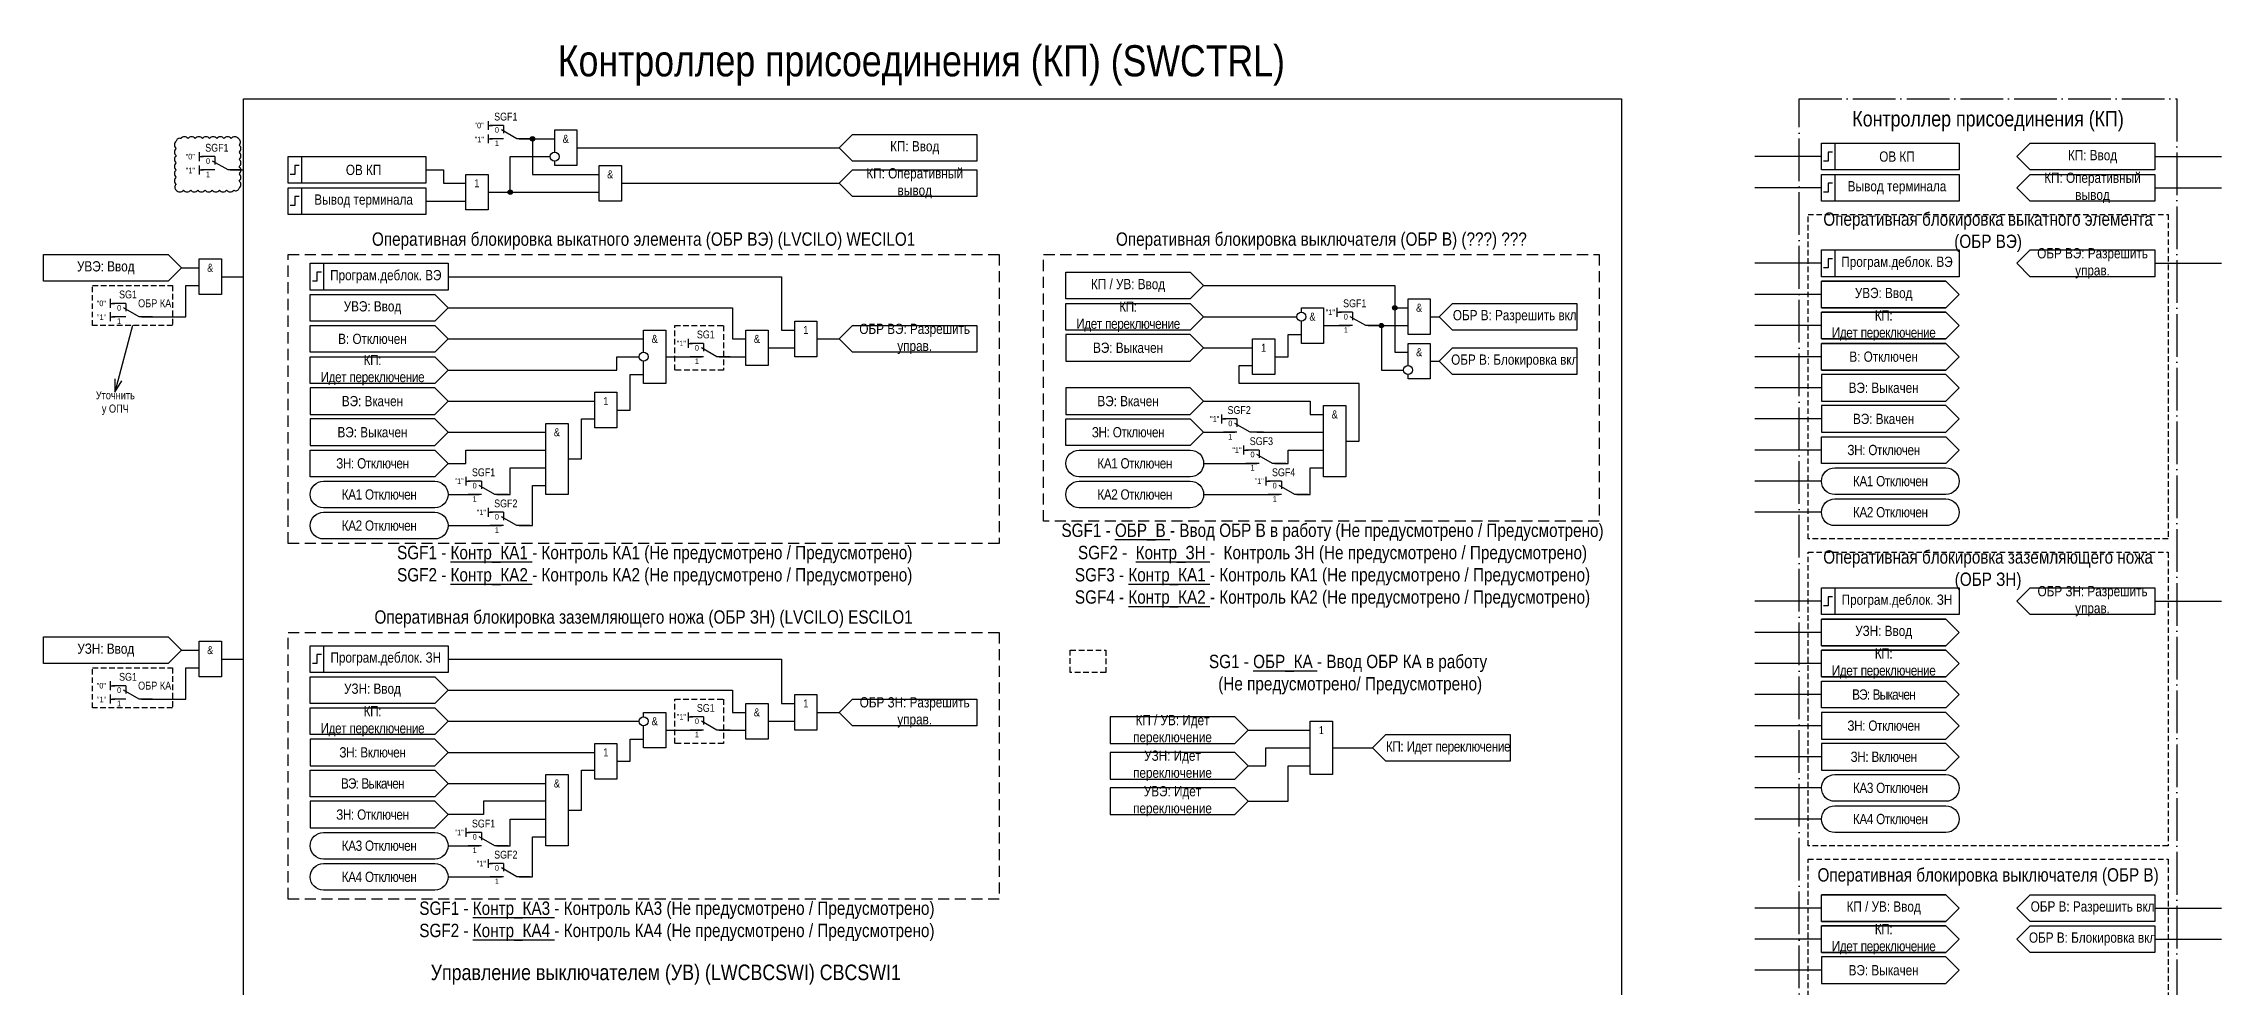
# Model space of a CAD drawing. Header units: millimetres. Extents: x -45 to 445, y -162 to 682.
# Drawn here: x -45 to 445, y 470.4 to 682.4 of the extents above; entities that cross this region are included whole.
import ezdxf
from ezdxf.enums import TextEntityAlignment as Align

# ---------------------------------------------------------------- set-up
doc = ezdxf.new("R2010")
doc.units = ezdxf.units.MM
for name, pattern in [('ACAD_ISO04W100', [30, 24, -3, 0, -3]), ('штриховая', [19.05, 12.7, -6.35]), ('штриховая2', [0.375, 0.25, -0.125])]:
    doc.linetypes.add(name, pattern=pattern)
doc.layers.add('TEXT', color=7, linetype='Continuous', lineweight=25)
doc.layers.add('Основная', color=7, linetype='Continuous')
doc.styles.add('2.5_Gost_RD', font='ARIALN.TTF', dxfattribs={"height": 2.5})
doc.styles.add('3.5_Gost_RD', font='ARIALN.TTF', dxfattribs={"height": 3.5})
doc.styles.add('Вывод', font='ARIALN.TTF', dxfattribs={"height": 2.5})
doc.styles.add('Компонент', font='ARIALN.TTF', dxfattribs={"height": 3.5})

# ---------------------------------------------------------------- blocks, each defined once
blk = doc.blocks.new('*U78')
at = {"layer": 'Основная', "color": 0}
blk.add_line((0, 0), (7, 4), dxfattribs=at)
at = {"layer": 'Основная', "ltscale": 0.35}
blk.add_line((6, 6), (6, 2.5), dxfattribs=at)
blk = doc.blocks.new('*U80')
at = {"layer": 'Основная', "color": 0}
for p, q in [((-3, 6), (-9, 6)), ((-3, 0), (-9, 0)), ((9, 0), (3, 0))]:
    blk.add_line(p, q, dxfattribs=at)
at = {"layer": 'Основная', "ltscale": 0.25, "xscale": -1}
blk.add_blockref('*U78', (3, 0), dxfattribs=at)
at = {"layer": 'Основная'}
for tag, height, style, p in [('ОУ', 3.5, 'Компонент', (-2, 10)), ('В1', 2.5, 'Вывод', (-14, 6)), ('В2', 2.5, 'Вывод', (-6, 4)), ('В3', 2.5, 'Вывод', (-6, -2))]:
    blk.add_attdef(tag, text='', height=height, dxfattribs=dict(at, style=style)).set_placement(p, align=Align.MIDDLE_CENTER)
blk = doc.blocks.new('Точка')
at = {"ltscale": 100}
h = blk.add_hatch(color=256, dxfattribs=at)
h.dxf.hatch_style = 1
edge = h.paths.add_edge_path()
edge.add_arc((0, 0), 0.5, 0, 360)
blk.add_circle((0, 0), 0.5, dxfattribs=at)
blk = doc.blocks.new('*U81')
at = {"layer": 'Основная', "color": 0}
for p, q in [((-3, 6), (-9, 6)), ((-3, 0), (-9, 0)), ((9, 0), (3, 0))]:
    blk.add_line(p, q, dxfattribs=at)
at = {"layer": 'Основная', "ltscale": 0.25, "xscale": -1}
blk.add_blockref('*U78', (3, 0), dxfattribs=at)
at = {"layer": 'Основная'}
for tag, height, style, p in [('ОУ', 3.5, 'Компонент', (-2, 10)), ('В1', 2.5, 'Вывод', (-6, 4)), ('В2', 2.5, 'Вывод', (-6, -2)), ('В3', 2.5, 'Вывод', (-6, -8))]:
    blk.add_attdef(tag, text='', height=height, dxfattribs=dict(at, style=style)).set_placement(p, align=Align.MIDDLE_CENTER)

msp = doc.modelspace()

# ---------------------------------------------------------------- linework, layer by layer
at = {"ltscale": 100}
for p, q in [((55, 665), (55, 663)), ((55, 664), (56, 664)), ((55, 662), (55, 660)), ((55, 661), (56, 661)), ((355, 657), (340, 657)), ((430, 657), (445, 657)), ((50, 651), (50, 651)), ((355, 650), (340, 650)), ((430, 650), (445, 650)), ((355, 633), (340, 633)), ((430, 633), (445, 633)), ((246, 623), (246, 621)), ((355, 626), (340, 626)), ((-25, 619), (-29, 604)), ((246, 622), (247, 622)), ((355, 619), (340, 619)), ((100, 616), (100, 614)), ((100, 615), (101, 615)), ((355, 612), (340, 612)), ((355, 605), (340, 605)), ((46, 602), (79, 602)), ((220, 599), (220, 597)), ((220, 598), (221, 598)), ((355, 598), (340, 598)), ((225, 592), (225, 590)), ((225, 591), (226, 591)), ((355, 591), (340, 591)), ((50, 585), (50, 583)), ((50, 584), (51, 584)), ((230, 585), (230, 583)), ((230, 584), (231, 584)), ((355, 584), (340, 584)), ((55, 578), (55, 576)), ((55, 577), (56, 577)), ((355, 577), (340, 577)), ((355, 557), (340, 557)), ((430, 557), (445, 557)), ((355, 550), (340, 550)), ((355, 543), (340, 543)), ((355, 536), (340, 536)), ((100, 532), (100, 530)), ((100, 531), (101, 531)), ((355, 529), (340, 529)), ((355, 522), (340, 522)), ((355, 515), (340, 515)), ((50, 506), (50, 504)), ((50, 505), (51, 505)), ((355, 508), (340, 508)), ((55, 499), (55, 497)), ((55, 498), (56, 498)), ((355, 488), (340, 488)), ((430, 488), (445, 488)), ((355, 481), (340, 481)), ((430, 481), (445, 481)), ((355, 474), (340, 474))]:
    msp.add_line(p, q, dxfattribs=at)
at = {"color": 6, "ltscale": 100}
for p, q in [((-10, 658), (-10, 656)), ((-10, 657), (-9, 657)), ((-10, 655), (-10, 653)), ((-10, 654), (-9, 654)), ((-30, 625), (-30, 623)), ((-30, 624), (-29, 624)), ((-30, 622), (-30, 620)), ((-30, 621), (-29, 621)), ((-30, 539), (-30, 537)), ((-30, 538), (-29, 538)), ((-30, 536), (-30, 534)), ((-30, 535), (-29, 535))]:
    msp.add_line(p, q, dxfattribs=at)
at = {"color": 3, "ltscale": 100}
msp.add_lwpolyline([(0, 670), (310, 670), (310, 0), (0, 0)], close=True, dxfattribs=at)
at = {"color": 251, "linetype": 'ACAD_ISO04W100', "lineweight": 30, "ltscale": 0.4, "true_color": 0x58595b}
msp.add_lwpolyline([(350, 670), (435, 670), (435, 107), (350, 107)], close=True, dxfattribs=at)
at = {"ltscale": 100}
for points in [[(70, 658), (70, 663), (75, 663), (75, 655), (70, 655), (70, 656)], [(134, 659), (137, 662), (165, 662), (165, 656), (137, 656), (134, 659)], [(55, 649), (60, 649), (60, 657), (69, 657)], [(62, 661), (70, 661)], [(62, 661), (65, 661), (65, 653), (80, 653)], [(75, 659), (134, 659)], [(399, 657), (402, 660), (430, 660), (430, 654), (402, 654), (399, 657)], [(41, 654), (45, 654), (45, 651), (50, 651)], [(134, 651), (137, 654), (165, 654), (165, 648), (137, 648), (134, 651)], [(399, 650), (402, 653), (430, 653), (430, 647), (402, 647), (399, 650)], [(41, 647), (50, 647)], [(55, 649), (80, 649)], [(85, 651), (134, 651)], [(399, 633), (402, 636), (430, 636), (430, 630), (402, 630), (399, 633)], [(46, 630), (121, 630), (121, 618), (124, 618)], [(185, 631), (213, 631), (216, 628), (213, 625), (185, 625), (185, 631)], [(216, 628), (259, 628), (259, 613), (262, 613)], [(216, 628), (259, 628), (259, 623), (262, 623)], [(15, 626), (43, 626), (46, 623), (43, 620), (15, 620), (15, 626)], [(46, 623), (110, 623), (110, 616), (113, 616)], [(185, 624), (213, 624), (216, 621), (213, 618), (185, 618), (185, 624)], [(238, 622), (238, 623), (243, 623), (243, 615), (238, 615), (238, 620)], [(300, 618), (272, 618), (269, 621), (272, 624), (300, 624), (300, 618), (272, 618), (269, 621), (272, 624), (300, 624)], [(15, 619), (43, 619), (46, 616), (43, 613), (15, 613), (15, 619)], [(90, 613), (90, 618), (95, 618), (95, 606), (90, 606), (90, 611)], [(165, 613), (137, 613), (134, 616), (137, 619), (165, 619), (165, 613), (137, 613), (134, 616), (137, 619), (165, 619)], [(216, 621), (237, 621)], [(243, 619), (249, 619)], [(253, 619), (256, 619), (256, 609), (261, 609)], [(253, 619), (262, 619)], [(267, 621), (269, 621)], [(46, 616), (90, 616)], [(118, 614), (124, 614)], [(129, 616), (134, 616)], [(216, 614), (227, 614)], [(232, 612), (235, 612), (235, 617), (238, 617)], [(262, 610), (262, 615), (267, 615), (267, 607), (262, 607), (262, 608)], [(300, 608), (272, 608), (269, 611), (272, 614), (300, 614), (300, 608), (272, 608), (269, 611), (272, 614), (300, 614)], [(15, 612), (43, 612), (46, 609), (43, 606), (15, 606), (15, 612)], [(46, 609), (84, 609), (84, 612), (89, 612)], [(84, 600), (87, 600), (87, 608), (90, 608)], [(95, 612), (103, 612)], [(107, 612), (113, 612)], [(248, 593), (251, 593), (251, 606), (224, 606), (224, 610), (227, 610)], [(267, 611), (269, 611)], [(-29, 607), (-29, 604), (-27.36, 606.56)], [(73, 589), (76, 589), (76, 598), (79, 598)], [(185, 598), (213, 598), (216, 595), (213, 592), (185, 592), (185, 598)], [(216, 602), (240, 602), (240, 599), (243, 599)], [(46, 595), (68, 595)], [(216, 595), (223, 595)], [(228, 595), (243, 595)], [(355, 594), (383, 594), (386, 591), (383, 588), (355, 588), (355, 594)], [(15, 591), (43, 591), (46, 588), (43, 585), (15, 585), (15, 591)], [(46, 588), (50, 588), (50, 591), (68, 591)], [(232, 588), (235, 588), (235, 591), (243, 591)], [(57, 581), (60, 581), (60, 587), (68, 587)], [(216, 588), (228, 588)], [(237, 581), (240, 581), (240, 587), (243, 587)], [(46, 581), (53, 581)], [(62, 574), (65, 574), (65, 583), (68, 583)], [(216, 581), (233, 581)], [(46, 574), (58, 574)], [(399, 557), (402, 560), (430, 560), (430, 554), (402, 554), (399, 557)], [(46, 544), (121, 544), (121, 534), (124, 534)], [(15, 540), (43, 540), (46, 537), (43, 534), (15, 534), (15, 540)], [(355, 539), (383, 539), (386, 536), (383, 533), (355, 533), (355, 539)], [(46, 537), (110, 537), (110, 532), (113, 532)], [(165, 529), (137, 529), (134, 532), (137, 535), (165, 535), (165, 529), (137, 529), (134, 532), (137, 535), (165, 535)], [(15, 533), (43, 533), (46, 530), (43, 527), (15, 527), (15, 533)], [(46, 530), (89, 530)], [(90, 531), (90, 532), (95, 532), (95, 524), (90, 524), (90, 529)], [(118, 530), (124, 530)], [(129, 532), (134, 532)], [(84, 521), (87, 521), (87, 526), (90, 526)], [(95, 528), (103, 528)], [(107, 528), (113, 528)], [(226, 528), (240, 528)], [(285, 521), (257, 521), (254, 524), (257, 527), (285, 527), (285, 521), (257, 521), (254, 524), (257, 527), (285, 527)], [(46, 523), (79, 523)], [(226, 520), (230, 520), (230, 524), (240, 524)], [(226, 512), (235, 512), (235, 520), (240, 520)], [(245, 524), (254, 524)], [(15, 519), (43, 519), (46, 516), (43, 513), (15, 513), (15, 519)], [(46, 516), (68, 516)], [(73, 510), (76, 510), (76, 519), (79, 519)], [(68, 512), (54, 512), (54, 509), (46, 509)], [(57, 502), (60, 502), (60, 508), (68, 508)], [(46, 502), (53, 502)], [(62, 495), (65, 495), (65, 504), (68, 504)], [(46, 495), (58, 495)], [(399, 488), (402, 491), (430, 491), (430, 485), (402, 485), (399, 488)], [(399, 481), (402, 484), (430, 484), (430, 478), (402, 478), (399, 481)]]:
    msp.add_lwpolyline(points, dxfattribs=at)
at = {"color": 3}
msp.add_lwpolyline([(-15.14, 649.47, 0.520567), (-13.52, 649.47, 0.520567), (-11.9, 649.47, 0.520567), (-10.28, 649.47, 0.520567), (-8.67, 649.47, 0.520567), (-7.05, 649.47, 0.520567), (-5.43, 649.47, 0.520567), (-3.81, 649.47, 0.520567), (-2.19, 649.47, 0.520567), (-1, 649.9, 0.520567), (-1, 651.51, 0.520567), (-1, 653.13, 0.520567), (-1, 654.75, 0.520567), (-1, 656.37, 0.520567), (-1, 657.99, 0.520567), (-1, 659.6, 0.520567), (-1.17, 661.05, 0.520567), (-2.79, 661.05, 0.520567), (-4.41, 661.05, 0.520567), (-6.03, 661.05, 0.520567), (-7.64, 661.05, 0.520567), (-9.26, 661.05, 0.520567), (-10.88, 661.05, 0.520567), (-12.5, 661.05, 0.520567), (-14.12, 661.05, 0.520567), (-15.14, 660.46, 0.520567), (-15.14, 658.84, 0.520567), (-15.14, 657.22, 0.520567), (-15.14, 655.6, 0.520567), (-15.14, 653.98, 0.520567), (-15.14, 652.37, 0.520567), (-15.14, 650.75, 0.520567)], format="xyb", close=True, dxfattribs=at)
at = {"ltscale": 100}
for points in [[(10, 657), (41, 657), (41, 651), (10, 651)], [(10, 657), (13, 657), (13, 651), (10, 651)], [(355, 660), (386, 660), (386, 654), (355, 654)], [(355, 660), (358, 660), (358, 654), (355, 654)], [(50, 653), (55, 653), (55, 645), (50, 645)], [(80, 655), (85, 655), (85, 647), (80, 647)], [(355, 653), (386, 653), (386, 647), (355, 647)], [(355, 653), (358, 653), (358, 647), (355, 647)], [(10, 650), (41, 650), (41, 644), (10, 644)], [(10, 650), (13, 650), (13, 644), (10, 644)], [(15, 633), (46, 633), (46, 627), (15, 627)], [(15, 633), (18, 633), (18, 627), (15, 627)], [(355, 636), (386, 636), (386, 630), (355, 630)], [(355, 636), (358, 636), (358, 630), (355, 630)], [(262, 625), (267, 625), (267, 617), (262, 617)], [(113, 618), (118, 618), (118, 610), (113, 610)], [(124, 620), (129, 620), (129, 612), (124, 612)], [(185, 617), (185, 611), (213, 611), (216, 614), (213, 617)], [(227, 616), (232, 616), (232, 608), (227, 608)], [(355, 608), (355, 602), (383, 602), (386, 605), (383, 608)], [(15, 605), (15, 599), (43, 599), (46, 602), (43, 605)], [(79, 604), (84, 604), (84, 596), (79, 596)], [(185, 605), (185, 599), (213, 599), (216, 602), (213, 605)], [(15, 598), (15, 592), (43, 592), (46, 595), (43, 598)], [(243, 601), (248, 601), (248, 585), (243, 585)], [(355, 601), (355, 595), (383, 595), (386, 598), (383, 601)], [(68, 597), (73, 597), (73, 581), (68, 581)], [(355, 560), (386, 560), (386, 554), (355, 554)], [(355, 560), (358, 560), (358, 554), (355, 554)], [(15, 547), (46, 547), (46, 541), (15, 541)], [(15, 547), (18, 547), (18, 541), (15, 541)], [(124, 536), (129, 536), (129, 528), (124, 528)], [(113, 534), (118, 534), (118, 526), (113, 526)], [(195, 531), (195, 525), (223, 525), (226, 528), (223, 531)], [(240, 530), (245, 530), (245, 518), (240, 518)], [(355, 532), (355, 526), (383, 526), (386, 529), (383, 532)], [(15, 526), (15, 520), (43, 520), (46, 523), (43, 526)], [(79, 525), (84, 525), (84, 517), (79, 517)], [(355, 525), (355, 519), (383, 519), (386, 522), (383, 525)], [(195, 523), (195, 517), (223, 517), (226, 520), (223, 523)], [(68, 518), (73, 518), (73, 502), (68, 502)], [(195, 515), (195, 509), (223, 509), (226, 512), (223, 515)], [(15, 512), (15, 506), (43, 506), (46, 509), (43, 512)], [(355, 477), (355, 471), (383, 471), (386, 474), (383, 477)]]:
    msp.add_lwpolyline(points, close=True, dxfattribs=at)
at = {"lineweight": 30, "ltscale": 100}
for points in [[(357.5, 658), (356.5, 658), (356.5, 656), (355.5, 656)], [(12.5, 655), (11.5, 655), (11.5, 653), (10.5, 653)], [(12.5, 648), (11.5, 648), (11.5, 646), (10.5, 646)], [(357.5, 651), (356.5, 651), (356.5, 649), (355.5, 649)], [(357.5, 634), (356.5, 634), (356.5, 632), (355.5, 632)], [(17.5, 631), (16.5, 631), (16.5, 629), (15.5, 629)], [(357.5, 558), (356.5, 558), (356.5, 556), (355.5, 556)], [(17.5, 545), (16.5, 545), (16.5, 543), (15.5, 543)]]:
    msp.add_lwpolyline(points, dxfattribs=at)
at = {"color": 6, "ltscale": 100}
for points in [[(-3, 654), (0, 654)], [(-45, 635), (-17, 635), (-14, 632), (-17, 629), (-45, 629), (-45, 635)], [(-23, 621), (-13, 621), (-13, 628), (-10, 628)], [(-14, 632), (-10, 632)], [(-5, 630), (0, 630)], [(-45, 549), (-17, 549), (-14, 546), (-17, 543), (-45, 543), (-45, 549)], [(-14, 546), (-10, 546)], [(-5, 544), (0, 544)], [(-23, 535), (-13, 535), (-13, 542), (-10, 542)]]:
    msp.add_lwpolyline(points, dxfattribs=at)
at = {"linetype": 'штриховая2', "ltscale": 5}
for points in [[(352, 644), (433, 644), (433, 571), (352, 571)], [(352, 568), (433, 568), (433, 502), (352, 502)], [(352, 499), (433, 499), (433, 440), (352, 440)]]:
    msp.add_lwpolyline(points, close=True, dxfattribs=at)
at = {"color": 6, "ltscale": 100}
for points in [[(-10, 634), (-5, 634), (-5, 626), (-10, 626)], [(-10, 548), (-5, 548), (-5, 540), (-10, 540)]]:
    msp.add_lwpolyline(points, close=True, dxfattribs=at)
at = {"linetype": 'штриховая2', "ltscale": 10}
for points in [[(10, 635), (170, 635), (170, 570), (10, 570)], [(10, 550), (170, 550), (170, 490), (10, 490)]]:
    msp.add_lwpolyline(points, close=True, dxfattribs=at)
at = {"color": 3, "linetype": 'штриховая2', "ltscale": 10}
msp.add_lwpolyline([(180, 635), (305, 635), (305, 575), (180, 575)], close=True, dxfattribs=at)
at = {"color": 3, "ltscale": 100}
msp.add_lwpolyline([(367, 636), (369, 636)], dxfattribs=at)
at = {"color": 2, "linetype": 'штриховая2', "ltscale": 5}
for points in [[(-34, 628), (-16, 628), (-16, 619), (-34, 619)], [(-34, 542), (-16, 542), (-16, 533), (-34, 533)]]:
    msp.add_lwpolyline(points, close=True, dxfattribs=at)
at = {"linetype": 'штриховая', "ltscale": 0.1}
for points in [[(97, 619), (108, 619), (108, 609), (97, 609)], [(186, 546), (194, 546), (194, 541), (186, 541)], [(97, 535), (108, 535), (108, 525), (97, 525)]]:
    msp.add_lwpolyline(points, close=True, dxfattribs=at)
at = {"ltscale": 100}
for points in [[(188, 585, -1), (188, 591), (213, 591, -1), (213, 585)], [(18, 578, -1), (18, 584), (43, 584, -1), (43, 578)], [(188, 578, -1), (188, 584), (213, 584, -1), (213, 578)], [(358, 581, -1), (358, 587), (383, 587, -1), (383, 581)], [(358, 574, -1), (358, 580), (383, 580, -1), (383, 574)], [(18, 571, -1), (18, 577), (43, 577, -1), (43, 571)], [(358, 512, -1), (358, 518), (383, 518, -1), (383, 512)], [(358, 505, -1), (358, 511), (383, 511, -1), (383, 505)], [(18, 499, -1), (18, 505), (43, 505, -1), (43, 499)], [(18, 492, -1), (18, 498), (43, 498, -1), (43, 492)]]:
    msp.add_lwpolyline(points, format="xyb", close=True, dxfattribs=at)
msp.add_circle((70, 657), 1)
for centre in [(238, 621), (90, 612), (262, 609), (90, 530)]:
    msp.add_circle(centre, 1, dxfattribs=at)
at = {"layer": 'TEXT', "ltscale": 100}
for points in [[(355, 623), (383, 623), (386, 626), (383, 629), (355, 629), (383, 629), (386, 626), (383, 623), (355, 623), (355, 629)], [(355, 616), (383, 616), (386, 619), (383, 622), (355, 622), (383, 622), (386, 619), (383, 616), (355, 616), (355, 622)], [(355, 609), (383, 609), (386, 612), (383, 615), (355, 615), (383, 615), (386, 612), (383, 609), (355, 609), (355, 615)], [(355, 547), (383, 547), (386, 550), (383, 553), (355, 553), (383, 553), (386, 550), (383, 547), (355, 547), (355, 553)], [(355, 540), (383, 540), (386, 543), (383, 546), (355, 546), (383, 546), (386, 543), (383, 540), (355, 540), (355, 546)], [(355, 485), (383, 485), (386, 488), (383, 491), (355, 491), (383, 491), (386, 488), (383, 485), (355, 485), (355, 491)], [(355, 478), (383, 478), (386, 481), (383, 484), (355, 484), (383, 484), (386, 481), (383, 478), (355, 478), (355, 484)]]:
    msp.add_lwpolyline(points, dxfattribs=at)

# ---------------------------------------------------------------- block references
at = {"ltscale": 100}
for p in [(65, 661), (60, 649), (259, 623), (256, 619)]:
    msp.add_blockref('Точка', p, dxfattribs=at)
at = {"layer": 'Основная', "ltscale": 0.25, "xscale": 0.5, "yscale": 0.5, "zscale": 0.5}
msp.add_blockref('*U80', (60, 661), dxfattribs=at).add_auto_attribs({'ОУ': 'SGF1', 'В1': '"0"', 'В2': '0', 'В3': '1'})
at = {"layer": 'Основная', "color": 6, "ltscale": 0.25, "xscale": 0.5, "yscale": 0.5, "zscale": 0.5}
for p, values in [((-5, 654), {'ОУ': 'SGF1', 'В1': '"0"', 'В2': '0', 'В3': '1'}), ((-25, 621), {'ОУ': 'SG1', 'В1': '"0"', 'В2': '0', 'В3': '1'}), ((-25, 535), {'ОУ': 'SG1', 'В1': '"0"', 'В2': '0', 'В3': '1'})]:
    msp.add_blockref('*U80', p, dxfattribs=at).add_auto_attribs(values)
at = {"layer": 'Основная', "ltscale": 0.25}
ref = msp.add_blockref('*U81', (251, 619), dxfattribs=dict(at, xscale=0.5, yscale=0.5, zscale=0.5))
ref.add_attrib('ОУ', 'SGF1', dxfattribs={"height": 1.75, "style": 'Компонент'}).set_placement((250, 624), align=Align.MIDDLE_CENTER)
ref.add_attrib('В1', '0', dxfattribs={"height": 1.25, "style": 'Вывод'}).set_placement((248, 621), align=Align.MIDDLE_CENTER)
ref.add_attrib('В2', '1', dxfattribs={"height": 1.25, "style": 'Вывод'}).set_placement((248, 618), align=Align.MIDDLE_CENTER)
ref = msp.add_blockref('*U81', (105, 612), dxfattribs=dict(at, xscale=0.5, yscale=0.5, zscale=0.5))
ref.add_attrib('ОУ', 'SG1', dxfattribs={"height": 1.75, "style": 'Компонент'}).set_placement((104, 617), align=Align.MIDDLE_CENTER)
ref.add_attrib('В1', '0', dxfattribs={"height": 1.25, "style": 'Вывод'}).set_placement((102, 614), align=Align.MIDDLE_CENTER)
ref.add_attrib('В2', '1', dxfattribs={"height": 1.25, "style": 'Вывод'}).set_placement((102, 611), align=Align.MIDDLE_CENTER)
ref = msp.add_blockref('*U81', (225, 595), dxfattribs=dict(at, xscale=0.5, yscale=0.5, zscale=0.5))
ref.add_attrib('ОУ', 'SGF2', dxfattribs={"height": 1.75, "style": 'Компонент'}).set_placement((224, 600), align=Align.MIDDLE_CENTER)
ref.add_attrib('В1', '0', dxfattribs={"height": 1.25, "style": 'Вывод'}).set_placement((222, 597), align=Align.MIDDLE_CENTER)
ref.add_attrib('В2', '1', dxfattribs={"height": 1.25, "style": 'Вывод'}).set_placement((222, 594), align=Align.MIDDLE_CENTER)
ref = msp.add_blockref('*U81', (230, 588), dxfattribs=dict(at, xscale=0.5, yscale=0.5, zscale=0.5))
ref.add_attrib('ОУ', 'SGF3', dxfattribs={"height": 1.75, "style": 'Компонент'}).set_placement((229, 593), align=Align.MIDDLE_CENTER)
ref.add_attrib('В1', '0', dxfattribs={"height": 1.25, "style": 'Вывод'}).set_placement((227, 590), align=Align.MIDDLE_CENTER)
ref.add_attrib('В2', '1', dxfattribs={"height": 1.25, "style": 'Вывод'}).set_placement((227, 587), align=Align.MIDDLE_CENTER)
ref = msp.add_blockref('*U81', (55, 581), dxfattribs=dict(at, xscale=0.5, yscale=0.5, zscale=0.5))
ref.add_attrib('ОУ', 'SGF1', dxfattribs={"height": 1.75, "style": 'Компонент'}).set_placement((54, 586), align=Align.MIDDLE_CENTER)
ref.add_attrib('В1', '0', dxfattribs={"height": 1.25, "style": 'Вывод'}).set_placement((52, 583), align=Align.MIDDLE_CENTER)
ref.add_attrib('В2', '1', dxfattribs={"height": 1.25, "style": 'Вывод'}).set_placement((52, 580), align=Align.MIDDLE_CENTER)
ref = msp.add_blockref('*U81', (235, 581), dxfattribs=dict(at, xscale=0.5, yscale=0.5, zscale=0.5))
ref.add_attrib('ОУ', 'SGF4', dxfattribs={"height": 1.75, "style": 'Компонент'}).set_placement((234, 586), align=Align.MIDDLE_CENTER)
ref.add_attrib('В1', '0', dxfattribs={"height": 1.25, "style": 'Вывод'}).set_placement((232, 583), align=Align.MIDDLE_CENTER)
ref.add_attrib('В2', '1', dxfattribs={"height": 1.25, "style": 'Вывод'}).set_placement((232, 580), align=Align.MIDDLE_CENTER)
ref = msp.add_blockref('*U81', (60, 574), dxfattribs=dict(at, xscale=0.5, yscale=0.5, zscale=0.5))
ref.add_attrib('ОУ', 'SGF2', dxfattribs={"height": 1.75, "style": 'Компонент'}).set_placement((59, 579), align=Align.MIDDLE_CENTER)
ref.add_attrib('В1', '0', dxfattribs={"height": 1.25, "style": 'Вывод'}).set_placement((57, 576), align=Align.MIDDLE_CENTER)
ref.add_attrib('В2', '1', dxfattribs={"height": 1.25, "style": 'Вывод'}).set_placement((57, 573), align=Align.MIDDLE_CENTER)
ref = msp.add_blockref('*U81', (105, 528), dxfattribs=dict(at, xscale=0.5, yscale=0.5, zscale=0.5))
ref.add_attrib('ОУ', 'SG1', dxfattribs={"height": 1.75, "style": 'Компонент'}).set_placement((104, 533), align=Align.MIDDLE_CENTER)
ref.add_attrib('В1', '0', dxfattribs={"height": 1.25, "style": 'Вывод'}).set_placement((102, 530), align=Align.MIDDLE_CENTER)
ref.add_attrib('В2', '1', dxfattribs={"height": 1.25, "style": 'Вывод'}).set_placement((102, 527), align=Align.MIDDLE_CENTER)
ref = msp.add_blockref('*U81', (55, 502), dxfattribs=dict(at, xscale=0.5, yscale=0.5, zscale=0.5))
ref.add_attrib('ОУ', 'SGF1', dxfattribs={"height": 1.75, "style": 'Компонент'}).set_placement((54, 507), align=Align.MIDDLE_CENTER)
ref.add_attrib('В1', '0', dxfattribs={"height": 1.25, "style": 'Вывод'}).set_placement((52, 504), align=Align.MIDDLE_CENTER)
ref.add_attrib('В2', '1', dxfattribs={"height": 1.25, "style": 'Вывод'}).set_placement((52, 501), align=Align.MIDDLE_CENTER)
ref = msp.add_blockref('*U81', (60, 495), dxfattribs=dict(at, xscale=0.5, yscale=0.5, zscale=0.5))
ref.add_attrib('ОУ', 'SGF2', dxfattribs={"height": 1.75, "style": 'Компонент'}).set_placement((59, 500), align=Align.MIDDLE_CENTER)
ref.add_attrib('В1', '0', dxfattribs={"height": 1.25, "style": 'Вывод'}).set_placement((57, 497), align=Align.MIDDLE_CENTER)
ref.add_attrib('В2', '1', dxfattribs={"height": 1.25, "style": 'Вывод'}).set_placement((57, 494), align=Align.MIDDLE_CENTER)

# ---------------------------------------------------------------- texts
at = {"color": 30, "ltscale": 100, "attachment_point": 5}
for s, insert, char_height, width, style in [('{\\C3;Контроллер присоединения (КП) (SWCTRL)}', (152.5, 677.5), 7, 305, '3.5_Gost_RD'), ('Контроллер присоединения (КП)', (392.5, 665), 3.5, 85, '3.5_Gost_RD'), ('Оперативная блокировка выкатного элемента (ОБР ВЭ)', (392.5, 640), 3, 81, '3.5_Gost_RD'), ('ОБР КА', (-20, 624), 1.8, 8, '2.5_Gost_RD'), ('SGF1 - {\\LОБР_В} - Ввод ОБР В в работу (Не предусмотрено / Предусмотрено)\\PSGF2 -  {\\LКонтр_ЗН} -  Контроль ЗН (Не предусмотрено / Предусмотрено)\\PSGF3 - {\\LКонтр_КА1} - Контроль КА1 (Не предусмотрено / Предусмотрено)\\PSGF4 - {\\LКонтр_КА2} - Контроль КА2 (Не предусмотрено / Предусмотрено)', (245, 565), 3, 130, '3.5_Gost_RD'), ('SGF1 - {\\LКонтр_КА1} - Контроль КА1 (Не предусмотрено / Предусмотрено)\\PSGF2 - {\\LКонтр_КА2} - Контроль КА2 (Не предусмотрено / Предусмотрено)', (92.5, 565), 3, 155, '3.5_Gost_RD'), ('Оперативная блокировка заземляющего ножа (ОБР ЗН)', (392.5, 564), 3, 81, '3.5_Gost_RD'), ('SG1 - {\\LОБР_КА} - Ввод ОБР КА в работу \\P^I(Не предусмотрено/ Предусмотрено)', (248.5, 540.5), 3, 123, '3.5_Gost_RD'), ('ОБР КА', (-20, 538), 1.8, 8, '2.5_Gost_RD'), ('Оперативная блокировка выключателя (ОБР В)', (392.5, 495), 3, 81, '3.5_Gost_RD'), ('SGF1 - {\\LКонтр_КА3} - Контроль КА3 (Не предусмотрено / Предусмотрено)\\PSGF2 - {\\LКонтр_КА4} - Контроль КА4 (Не предусмотрено / Предусмотрено)', (97.5, 485), 3, 165, '3.5_Gost_RD'), ('Управление выключателем (УВ) (LWCBCSWI) {\\C6;CBCSWI1}', (95, 473), 3.5, 170, '3.5_Gost_RD')]:
    msp.add_mtext(s, dxfattribs=dict(at, insert=insert, char_height=char_height, width=width, style=style))
at = {"ltscale": 100, "attachment_point": 5, "style": '2.5_Gost_RD'}
for s, insert, char_height, width in [('&', (72.5, 661), 1.8, 5), ('КП: Ввод', (151, 659), 2.3, 28), ('КП: Ввод', (416, 657), 2.3, 28), ('1', (52.5, 651), 1.8, 5), ('&', (82.5, 653), 1.8, 5), ('КП: Оперативный вывод', (151, 651), 2.3, 28), ('КП: Оперативный вывод', (416, 650), 2.3, 28), ('ОБР ВЭ: Разрешить управ.', (416, 633), 2.3, 28), ('КП / УВ: Ввод', (199, 628), 2.3, 28), ('УВЭ: Ввод', (29, 623), 2.3, 28), ('{\\T0.95;КП: \\PИдет переключение}', (199, 621), 2.3, 28), ('&', (264.5, 623), 1.8, 5), ('ОБР В: Разрешить вкл', (286, 621), 2.3, 28), ('1', (126.5, 618), 1.8, 5), ('ОБР ВЭ: Разрешить управ.', (151, 616), 2.3, 28), ('&', (240.5, 621), 1.8, 5), ('&', (92.5, 616), 1.8, 5), ('&', (115.5, 616), 1.8, 5), ('ВЭ: Выкачен', (199, 614), 2.3, 28), ('1', (229.5, 614), 1.8, 5), ('&', (264.5, 613), 1.8, 5), ('ОБР В: Блокировка вкл', (286, 611), 2.3, 28), ('ВЭ: Вкачен', (29, 602), 2.3, 28), ('1', (81.5, 602), 1.8, 5), ('ВЭ: Вкачен', (199, 602), 2.3, 28), ('ВЭ: Выкачен', (369, 605), 2.3, 28), ('&', (245.5, 599), 1.8, 5), ('ВЭ: Вкачен', (369, 598), 2.3, 28), ('ВЭ: Выкачен', (29, 595), 2.3, 28), ('&', (70.5, 595), 1.8, 5), ('{\\T0.95;ЗН: Отключен}', (199, 595), 2.3, 28), ('{\\T0.95;КА1 Отключен}', (200.5, 588), 2.3, 31), ('{\\T0.95;КА2 Отключен}', (200.5, 581), 2.3, 31), ('ОБР ЗН: Разрешить управ.', (416, 557), 2.3, 28), ('1', (126.5, 534), 1.8, 5), ('ОБР ЗН: Разрешить управ.', (151, 532), 2.3, 28), ('&', (92.5, 530), 1.8, 5), ('&', (115.5, 532), 1.8, 5), ('КП / УВ: Идет переключение', (209, 528), 2.3, 28), ('1', (242.5, 528), 1.8, 5), ('{\\T0.95;КП: Идет переключение}', (271, 524), 2.3, 28), ('1', (81.5, 523), 1.8, 5), ('УЗН: Идет переключение', (209, 520), 2.3, 28), ('&', (70.5, 516), 1.8, 5), ('УВЭ: Идет переключение', (209, 512), 2.3, 28)]:
    msp.add_mtext(s, dxfattribs=dict(at, insert=insert, char_height=char_height, width=width))
at = {"ltscale": 100, "insert": (52, 661.5), "char_height": 1.25, "attachment_point": 1, "style": '3.5_Gost_RD'}
msp.add_mtext_dynamic_manual_height_columns('"1"', width=2, gutter_width=17.5, heights=[0], dxfattribs=at)
at = {"color": 0, "ltscale": 100, "char_height": 2.3, "attachment_point": 5, "style": '2.5_Gost_RD'}
for s, insert, width in [('{\\C256;ОВ КП}', (372, 657), 28), ('{\\C256;ОВ КП}', (27, 654), 28), ('{\\C256;Вывод терминала}', (27, 647), 28), ('{\\C256;Вывод терминала}', (372, 650), 28), ('{\\C256;Програм.деблок. ВЭ}', (32, 630), 28), ('{\\C256;В: Отключен}', (29, 616), 28), ('{\\T0.95;\\C256;КП: \\PИдет переключение}', (29, 609), 28), ('{\\T0.95;\\C256;ЗН: Отключен}', (29, 588), 28), ('{\\T0.95;\\C256;ЗН: Отключен}', (369, 591), 28), ('{\\T0.95;\\C256;КА1 Отключен}', (30.5, 581), 31), ('{\\T0.95;\\C256;КА2 Отключен}', (30.5, 574), 31), ('{\\C256;Програм.деблок. ЗН}', (32, 544), 28), ('{\\T0.9;\\C256;ВЭ: Выкачен}', (369, 536), 28), ('{\\T0.95;\\C256;КП: \\PИдет переключение}', (29, 530), 28), ('{\\T0.95;\\C256;ЗН: Отключен}', (369, 529), 28), ('{\\T0.95;\\C256;ЗН: Включен}', (29, 523), 28), ('{\\T0.95;\\C256;ЗН: Включен}', (369, 522), 28), ('{\\T0.9;\\C256;ВЭ: Выкачен}', (29, 516), 28), ('{\\T0.95;\\C256;ЗН: Отключен}', (29, 509), 28), ('{\\T0.95;\\C256;КА3 Отключен}', (30.5, 502), 31), ('{\\T0.95;\\C256;КА4 Отключен}', (30.5, 495), 31), ('{\\C256;ВЭ: Выкачен}', (369, 474), 28)]:
    msp.add_mtext(s, dxfattribs=dict(at, insert=insert, width=width))
at = {"color": 6, "ltscale": 100, "char_height": 1.25, "attachment_point": 1, "style": '3.5_Gost_RD'}
for insert in [(-13, 654.5), (-33, 621.5), (-33, 535.5)]:
    msp.add_mtext_dynamic_manual_height_columns('"1"', width=2, gutter_width=17.5, heights=[0], dxfattribs=dict(at, insert=insert))
at = {"color": 6, "ltscale": 100, "attachment_point": 5, "style": '2.5_Gost_RD'}
for s, insert, char_height, width in [('{\\C256;УВЭ: Ввод}', (-31, 632), 2.3, 28), ('&', (-7.5, 632), 1.8, 5), ('{\\C256;УЗН: Ввод}', (-31, 546), 2.3, 28), ('&', (-7.5, 546), 1.8, 5), ('{\\C256;УЗН: Ввод}', (29, 537), 2.3, 28)]:
    msp.add_mtext(s, dxfattribs=dict(at, insert=insert, char_height=char_height, width=width))
at = {"color": 2, "ltscale": 100, "insert": (-28.85, 601.56), "char_height": 1.8, "width": 8, "attachment_point": 5, "style": '2.5_Gost_RD'}
msp.add_mtext('Уточнить у ОПЧ', dxfattribs=at)
at = {"color": 3, "ltscale": 100, "char_height": 2.3, "width": 28, "attachment_point": 5, "style": '2.5_Gost_RD'}
for s, insert in [('ОБР В: Разрешить вкл', (416, 488)), ('ОБР В: Блокировка вкл', (416, 481))]:
    msp.add_mtext(s, dxfattribs=dict(at, insert=insert))
at = {"layer": 'TEXT', "color": 0, "ltscale": 100, "attachment_point": 5, "style": '2.5_Gost_RD'}
for s, insert, char_height, width in [('{\\C30;Оперативная блокировка выкатного элемента (ОБР ВЭ) (LVCILO) \\C6;WECILO1}', (90, 638), 3, 160), ('{\\C30;Оперативная блокировка выключателя (ОБР В) \\C1;(???) ???}', (242.5, 638), 3, 125), ('{\\C256;Програм.деблок. ВЭ}', (372, 633), 2.3, 28), ('{\\C256;"1"}', (98.5, 615), 1.25, 3), ('{\\C256;"1"}', (48.5, 584), 1.25, 3), ('{\\C256;"1"}', (53.5, 577), 1.25, 3), ('{\\C256;Програм.деблок. ЗН}', (372, 557), 2.3, 28), ('{\\C30;Оперативная блокировка заземляющего ножа (ОБР ЗН) (LVCILO) \\C6;ESCILO1}', (90, 553), 3, 160), ('{\\C256;"1"}', (98.5, 531), 1.25, 3), ('{\\C256;"1"}', (48.5, 505), 1.25, 3), ('{\\C256;"1"}', (53.5, 498), 1.25, 3)]:
    msp.add_mtext(s, dxfattribs=dict(at, insert=insert, char_height=char_height, width=width))
at = {"layer": 'TEXT', "ltscale": 100, "attachment_point": 5, "style": '2.5_Gost_RD'}
for s, insert, char_height, width in [('УВЭ: Ввод', (369, 626), 2.3, 28), ('{\\C256;"1"}', (244.5, 622), 1.25, 3), ('{\\T0.95;КП: \\PИдет переключение}', (369, 619), 2.3, 28), ('{\\C256;"1"}', (218.5, 598), 1.25, 3), ('{\\C256;"1"}', (223.5, 591), 1.25, 3), ('{\\C256;"1"}', (228.5, 584), 1.25, 3), ('{\\T0.95;КА1 Отключен}', (370.5, 584), 2.3, 31), ('{\\T0.95;КА2 Отключен}', (370.5, 577), 2.3, 31), ('УЗН: Ввод', (369, 550), 2.3, 28), ('{\\T0.95;КП: \\PИдет переключение}', (369, 543), 2.3, 28), ('{\\T0.95;КА3 Отключен}', (370.5, 515), 2.3, 31), ('КП / УВ: Ввод', (369, 488), 2.3, 28), ('{\\T0.95;КП: \\PИдет переключение}', (369, 481), 2.3, 28)]:
    msp.add_mtext(s, dxfattribs=dict(at, insert=insert, char_height=char_height, width=width))
at = {"layer": 'TEXT', "color": 3, "ltscale": 100, "char_height": 2.3, "attachment_point": 5, "style": '2.5_Gost_RD'}
for s, insert, width in [('В: Отключен', (369, 612), 28), ('{\\T0.95;КА4 Отключен}', (370.5, 508), 31)]:
    msp.add_mtext(s, dxfattribs=dict(at, insert=insert, width=width))

doc.saveas('drawing.dxf')
